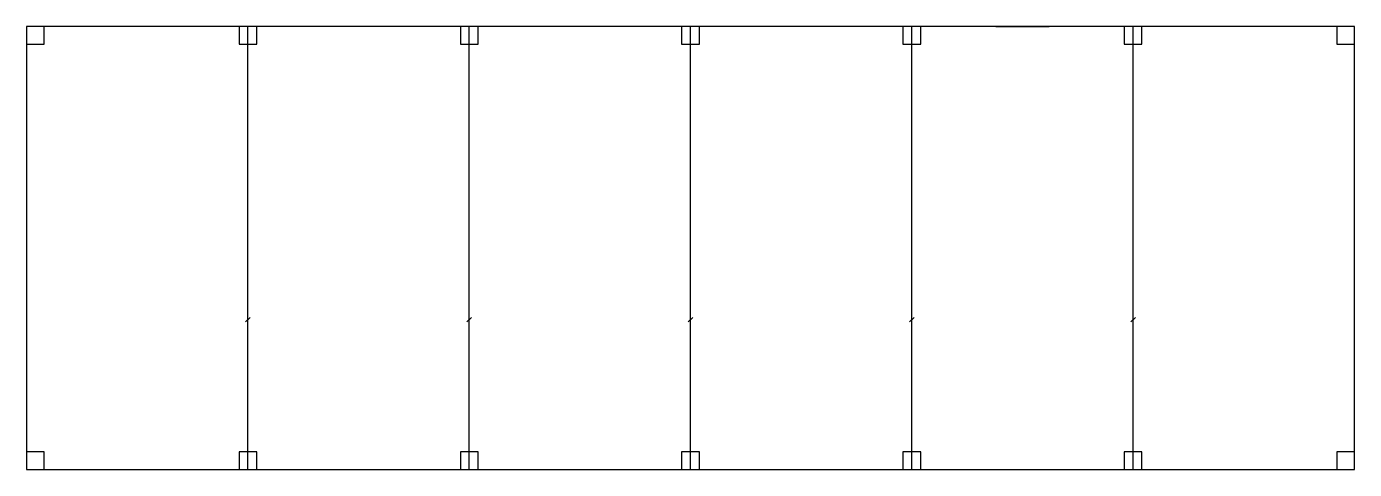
# Model space of a CAD drawing. Header units: metres. Extents: x 0 to 30000, y 0 to 10000.
import ezdxf

# ---------------------------------------------------------------- set-up
doc = ezdxf.new("R2010")
doc.units = ezdxf.units.M
for name, color, linetype in [('COLUMNS_EXPLODED', 2, 'Continuous'), ('DOOR_RAW', 3, 'Continuous'), ('WALL_UNSTRUCTURED', 1, 'Continuous'), ('WINDOW_RAW', 4, 'Continuous')]:
    doc.layers.add(name, color=color, linetype=linetype)

msp = doc.modelspace()

# ---------------------------------------------------------------- linework, layer by layer
at = {"layer": 'COLUMNS_EXPLODED'}
for points in [[(0, 9600), (400, 9600), (400, 10000), (0, 10000), (0, 9600)], [(4800, 9600), (5200, 9600), (5200, 10000), (4800, 10000), (4800, 9600)], [(9800, 9600), (10200, 9600), (10200, 10000), (9800, 10000), (9800, 9600)], [(14800, 9600), (15200, 9600), (15200, 10000), (14800, 10000), (14800, 9600)], [(19800, 9600), (20200, 9600), (20200, 10000), (19800, 10000), (19800, 9600)], [(24800, 9600), (25200, 9600), (25200, 10000), (24800, 10000), (24800, 9600)], [(29600, 9600), (30000, 9600), (30000, 10000), (29600, 10000), (29600, 9600)], [(0, 0), (400, 0), (400, 400), (0, 400), (0, 0)], [(4800, 0), (5200, 0), (5200, 400), (4800, 400), (4800, 0)], [(9800, 0), (10200, 0), (10200, 400), (9800, 400), (9800, 0)], [(14800, 0), (15200, 0), (15200, 400), (14800, 400), (14800, 0)], [(19800, 0), (20200, 0), (20200, 400), (19800, 400), (19800, 0)], [(24800, 0), (25200, 0), (25200, 400), (24800, 400), (24800, 0)], [(29600, 0), (30000, 0), (30000, 400), (29600, 400), (29600, 0)]]:
    msp.add_lwpolyline(points, close=True, dxfattribs=at)
at = {"layer": 'DOOR_RAW'}
for p, q in [((4950, 3333.333), (5050, 3433.333)), ((9950, 3333.333), (10050, 3433.333)), ((14950, 3333.333), (15050, 3433.333)), ((19950, 3333.333), (20050, 3433.333)), ((24950, 3333.333), (25050, 3433.333))]:
    msp.add_line(p, q, dxfattribs=at)
at = {"layer": 'WALL_UNSTRUCTURED'}
for p, q in [((30000, 10000), (0, 10000)), ((0, 10000), (0, 0)), ((5000, 0), (5000, 10000)), ((10000, 0), (10000, 10000)), ((15000, 0), (15000, 10000)), ((20000, 0), (20000, 10000)), ((25000, 0), (25000, 10000)), ((30000, 0), (30000, 10000)), ((0, 0), (30000, 0))]:
    msp.add_line(p, q, dxfattribs=at)
at = {"layer": 'WINDOW_RAW'}
for p, q in [((21900, 10000), (23100, 10000)), ((6900, 0), (8100, 0))]:
    msp.add_line(p, q, dxfattribs=at)

doc.saveas('drawing.dxf')
